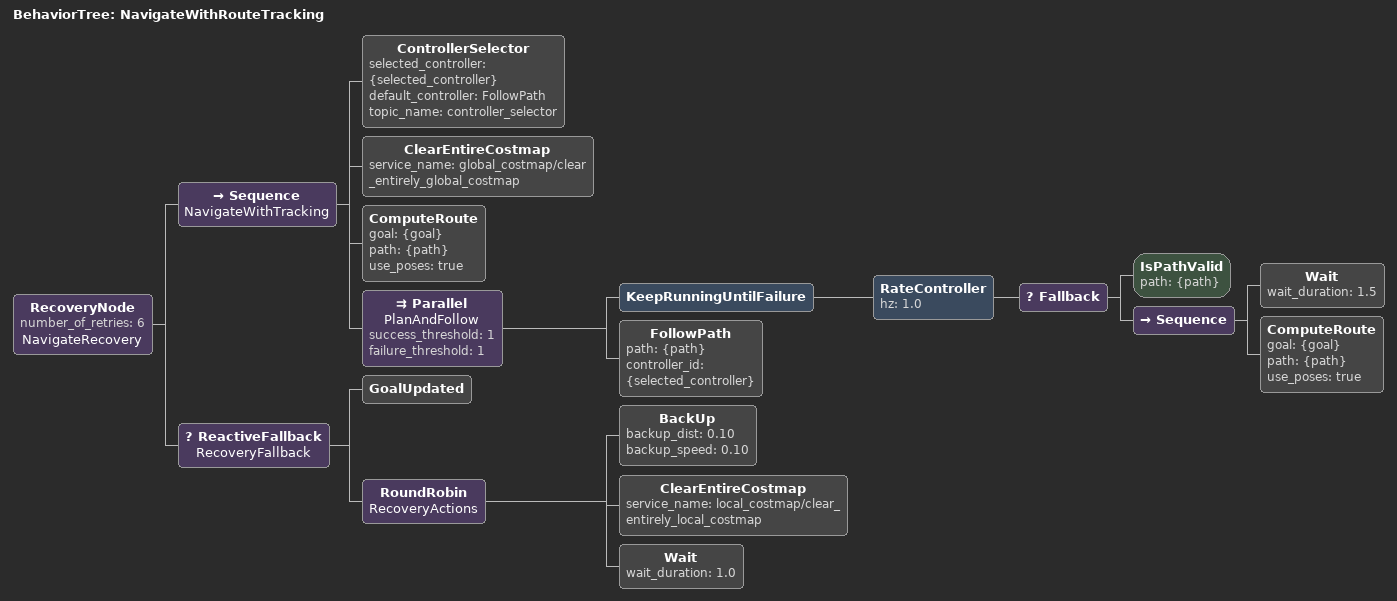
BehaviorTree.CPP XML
<?xml version="1.0"?>
<root BTCPP_format="4" main_tree_to_execute="NavigateWithRouteTracking">

  <BehaviorTree ID="NavigateWithRouteTracking">

    <RecoveryNode number_of_retries="6" name="NavigateRecovery">

      <Sequence name="NavigateWithTracking">

        <!-- Read controller selector topic -->
        <ControllerSelector
          selected_controller="{selected_controller}"
          default_controller="FollowPath"
          topic_name="controller_selector"/>

        <ClearEntireCostmap
          service_name="global_costmap/clear_entirely_global_costmap"/>

        <!-- Compute initial route before follower starts — ensures {path} is
             populated before FollowPath is ever ticked. -->
        <ComputeRoute
          goal="{goal}"
          path="{path}"
          use_poses="true"/>

        <Parallel
          name="PlanAndFollow"
          success_threshold="1"
          failure_threshold="1">

          <!-- Check path validity; re-plan only when a lethal cell blocks it.
               Transient lidar noise (< 1.5 s duration) does not trigger a re-plan. -->
          <KeepRunningUntilFailure>
            <RateController hz="1.0">
              <Fallback>
                <IsPathValid path="{path}"/>
                <Sequence>
                  <!-- Wait for transient noise to clear before re-planning -->
                  <Wait wait_duration="1.5"/>
                  <ComputeRoute
                    goal="{goal}"
                    path="{path}"
                    use_poses="true"/>
                </Sequence>
              </Fallback>
            </RateController>
          </KeepRunningUntilFailure>

          <FollowPath
            path="{path}"
            controller_id="{selected_controller}"/>

        </Parallel>

      </Sequence>

      <!-- Recovery branch: runs when NavigateWithTracking fails -->
      <ReactiveFallback name="RecoveryFallback">

        <!-- Abort recovery immediately if the goal changed -->
        <GoalUpdated/>

        <RoundRobin name="RecoveryActions">

          <!-- Back up first — clears space for RSC to rotate onto rerouted path -->
          <BackUp
            backup_dist="0.10"
            backup_speed="0.10"/>

          <!-- Clear stale costmap data -->
          <ClearEntireCostmap
            service_name="local_costmap/clear_entirely_local_costmap"/>

          <!-- Pause to let dynamic obstacles move -->
          <Wait wait_duration="1.0"/>

        </RoundRobin>

      </ReactiveFallback>

    </RecoveryNode>

  </BehaviorTree>

</root>
